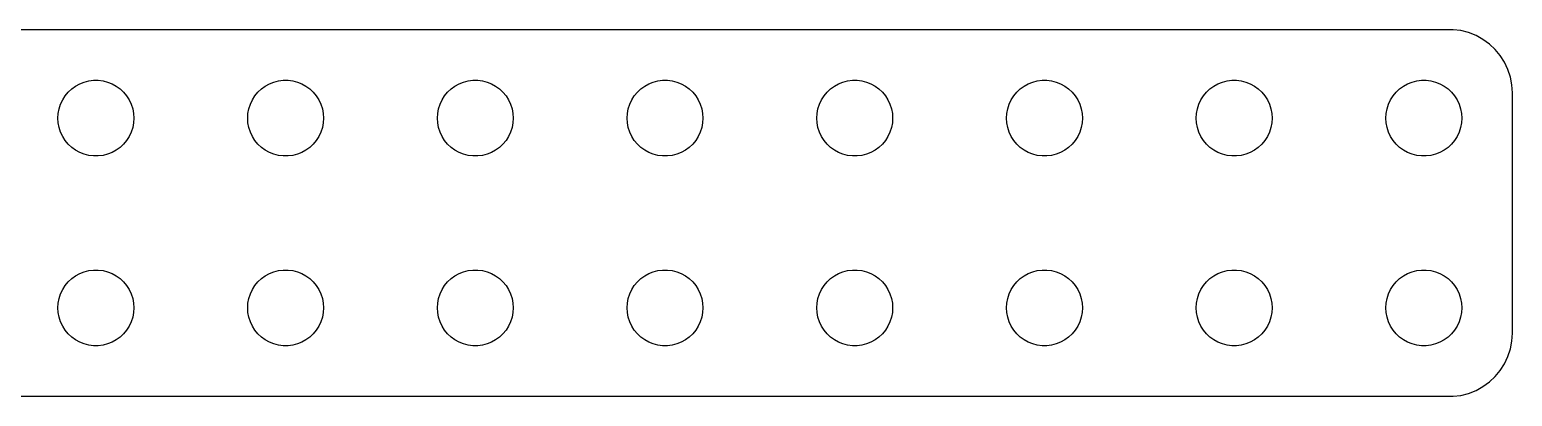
# Model space of a CAD drawing. Header units: metres. Extents: x -56 to 56, y -7 to 7.
# Drawn here: x -2.6 to 56, y -7.2 to 7.2 of the extents above; entities that cross this region are included whole.
import ezdxf

# ---------------------------------------------------------------- set-up
doc = ezdxf.new("R2010")
doc.units = ezdxf.units.M

msp = doc.modelspace()

# ---------------------------------------------------------------- linework, layer by layer
for p, q in [((53.657, 7.24506), (-53.657, 7.24506)), ((53.9684, 7.2057), (53.657, 7.24506)), ((54.2725, 7.12764), (53.9684, 7.2057)), ((54.5644, 7.01205), (54.2725, 7.12764)), ((54.8396, 6.86081), (54.5644, 7.01205)), ((55.0936, 6.67627), (54.8396, 6.86081)), ((55.3224, 6.46136), (55.0936, 6.67627)), ((55.5225, 6.21945), (55.3224, 6.46136)), ((55.6908, 5.95438), (55.5225, 6.21945)), ((55.8244, 5.6703), (55.6908, 5.95438)), ((55.9214, 5.37172), (55.8244, 5.6703)), ((55.9803, 5.06332), (55.9214, 5.37172)), ((-1.21352, 4.63167), (-1.09344, 4.77681)), ((-1.09344, 4.77681), (-0.95613, 4.90576)), ((-0.95613, 4.90576), (-0.80373, 5.01648)), ((-0.80373, 5.01648), (-0.63866, 5.10724)), ((-0.63866, 5.10724), (-0.46352, 5.17657)), ((-0.46352, 5.17657), (-0.28107, 5.22342)), ((-0.28107, 5.22342), (-0.09418, 5.24704)), ((-0.09418, 5.24704), (0.09418, 5.24704)), ((0.09418, 5.24704), (0.28107, 5.22342)), ((0.28107, 5.22342), (0.46352, 5.17657)), ((0.46352, 5.17657), (0.63866, 5.10724)), ((0.63866, 5.10724), (0.80373, 5.01648)), ((0.80373, 5.01648), (0.95613, 4.90576)), ((0.95613, 4.90576), (1.09344, 4.77681)), ((1.09344, 4.77681), (1.21352, 4.63167)), ((6.28647, 4.63167), (6.40654, 4.77681)), ((6.40654, 4.77681), (6.54385, 4.90576)), ((6.54385, 4.90576), (6.69626, 5.01648)), ((6.69626, 5.01648), (6.86133, 5.10724)), ((6.86133, 5.10724), (7.03647, 5.17657)), ((7.03647, 5.17657), (7.21892, 5.22342)), ((7.21892, 5.22342), (7.40581, 5.24704)), ((7.40581, 5.24704), (7.59418, 5.24704)), ((7.59418, 5.24704), (7.78107, 5.22342)), ((7.78107, 5.22342), (7.96352, 5.17657)), ((7.96352, 5.17657), (8.13866, 5.10724)), ((8.13866, 5.10724), (8.30373, 5.01648)), ((8.30373, 5.01648), (8.45613, 4.90576)), ((8.45613, 4.90576), (8.59344, 4.77681)), ((8.59344, 4.77681), (8.71352, 4.63167)), ((13.7865, 4.63167), (13.9065, 4.77681)), ((13.9065, 4.77681), (14.0439, 4.90576)), ((14.0439, 4.90576), (14.1963, 5.01648)), ((14.1963, 5.01648), (14.3613, 5.10724)), ((14.3613, 5.10724), (14.5365, 5.17657)), ((14.5365, 5.17657), (14.7189, 5.22342)), ((14.7189, 5.22342), (14.9058, 5.24704)), ((14.9058, 5.24704), (15.0942, 5.24704)), ((15.0942, 5.24704), (15.2811, 5.22342)), ((15.2811, 5.22342), (15.4635, 5.17657)), ((15.4635, 5.17657), (15.6387, 5.10724)), ((15.6387, 5.10724), (15.8037, 5.01648)), ((15.8037, 5.01648), (15.9561, 4.90576)), ((15.9561, 4.90576), (16.0934, 4.77681)), ((16.0934, 4.77681), (16.2135, 4.63167)), ((21.2865, 4.63167), (21.4065, 4.77681)), ((21.4065, 4.77681), (21.5439, 4.90576)), ((21.5439, 4.90576), (21.6963, 5.01648)), ((21.6963, 5.01648), (21.8613, 5.10724)), ((21.8613, 5.10724), (22.0365, 5.17657)), ((22.0365, 5.17657), (22.2189, 5.22342)), ((22.2189, 5.22342), (22.4058, 5.24704)), ((22.4058, 5.24704), (22.5942, 5.24704)), ((22.5942, 5.24704), (22.7811, 5.22342)), ((22.7811, 5.22342), (22.9635, 5.17657)), ((22.9635, 5.17657), (23.1387, 5.10724)), ((23.1387, 5.10724), (23.3037, 5.01648)), ((23.3037, 5.01648), (23.4561, 4.90576)), ((23.4561, 4.90576), (23.5934, 4.77681)), ((23.5934, 4.77681), (23.7135, 4.63167)), ((28.7865, 4.63167), (28.9065, 4.77681)), ((28.9065, 4.77681), (29.0439, 4.90576)), ((29.0439, 4.90576), (29.1963, 5.01648)), ((29.1963, 5.01648), (29.3613, 5.10724)), ((29.3613, 5.10724), (29.5365, 5.17657)), ((29.5365, 5.17657), (29.7189, 5.22342)), ((29.7189, 5.22342), (29.9058, 5.24704)), ((29.9058, 5.24704), (30.0942, 5.24704)), ((30.0942, 5.24704), (30.2811, 5.22342)), ((30.2811, 5.22342), (30.4635, 5.17657)), ((30.4635, 5.17657), (30.6387, 5.10724)), ((30.6387, 5.10724), (30.8037, 5.01648)), ((30.8037, 5.01648), (30.9561, 4.90576)), ((30.9561, 4.90576), (31.0934, 4.77681)), ((31.0934, 4.77681), (31.2135, 4.63167)), ((36.2865, 4.63167), (36.4065, 4.77681)), ((36.4065, 4.77681), (36.5439, 4.90576)), ((36.5439, 4.90576), (36.6963, 5.01648)), ((36.6963, 5.01648), (36.8613, 5.10724)), ((36.8613, 5.10724), (37.0365, 5.17657)), ((37.0365, 5.17657), (37.2189, 5.22342)), ((37.2189, 5.22342), (37.4058, 5.24704)), ((37.4058, 5.24704), (37.5942, 5.24704)), ((37.5942, 5.24704), (37.7811, 5.22342)), ((37.7811, 5.22342), (37.9635, 5.17657)), ((37.9635, 5.17657), (38.1387, 5.10724)), ((38.1387, 5.10724), (38.3037, 5.01648)), ((38.3037, 5.01648), (38.4561, 4.90576)), ((38.4561, 4.90576), (38.5934, 4.77681)), ((38.5934, 4.77681), (38.7135, 4.63167)), ((43.7865, 4.63167), (43.9065, 4.77681)), ((43.9065, 4.77681), (44.0439, 4.90576)), ((44.0439, 4.90576), (44.1963, 5.01648)), ((44.1963, 5.01648), (44.3613, 5.10724)), ((44.3613, 5.10724), (44.5365, 5.17657)), ((44.5365, 5.17657), (44.7189, 5.22342)), ((44.7189, 5.22342), (44.9058, 5.24704)), ((44.9058, 5.24704), (45.0942, 5.24704)), ((45.0942, 5.24704), (45.2811, 5.22342)), ((45.2811, 5.22342), (45.4635, 5.17657)), ((45.4635, 5.17657), (45.6387, 5.10724)), ((45.6387, 5.10724), (45.8037, 5.01648)), ((45.8037, 5.01648), (45.9561, 4.90576)), ((45.9561, 4.90576), (46.0934, 4.77681)), ((46.0934, 4.77681), (46.2135, 4.63167)), ((51.2865, 4.63167), (51.4065, 4.77681)), ((51.4065, 4.77681), (51.5439, 4.90576)), ((51.5439, 4.90576), (51.6963, 5.01648)), ((51.6963, 5.01648), (51.8613, 5.10724)), ((51.8613, 5.10724), (52.0365, 5.17657)), ((52.0365, 5.17657), (52.2189, 5.22342)), ((52.2189, 5.22342), (52.4058, 5.24704)), ((52.4058, 5.24704), (52.5942, 5.24704)), ((52.5942, 5.24704), (52.7811, 5.22342)), ((52.7811, 5.22342), (52.9635, 5.17657)), ((52.9635, 5.17657), (53.1387, 5.10724)), ((53.1387, 5.10724), (53.3037, 5.01648)), ((53.3037, 5.01648), (53.4561, 4.90576)), ((53.4561, 4.90576), (53.5934, 4.77681)), ((53.5934, 4.77681), (53.7135, 4.63167)), ((56, 4.75), (55.9803, 5.06332)), ((56, -4.75), (56, 4.75)), ((-1.48816, 3.93799), (-1.45287, 4.12303)), ((-1.45287, 4.12303), (-1.39465, 4.30219)), ((-1.39465, 4.30219), (-1.31445, 4.47263)), ((-1.31445, 4.47263), (-1.21352, 4.63167)), ((1.21352, 4.63167), (1.31445, 4.47263)), ((1.31445, 4.47263), (1.39465, 4.30219)), ((1.39465, 4.30219), (1.45287, 4.12303)), ((1.45287, 4.12303), (1.48816, 3.93799)), ((6.01183, 3.93799), (6.04712, 4.12303)), ((6.04712, 4.12303), (6.10533, 4.30219)), ((6.10533, 4.30219), (6.18553, 4.47263)), ((6.18553, 4.47263), (6.28647, 4.63167)), ((8.71352, 4.63167), (8.81445, 4.47263)), ((8.81445, 4.47263), (8.89465, 4.30219)), ((8.89465, 4.30219), (8.95287, 4.12303)), ((8.95287, 4.12303), (8.98816, 3.93799)), ((13.5118, 3.93799), (13.5471, 4.12303)), ((13.5471, 4.12303), (13.6053, 4.30219)), ((13.6053, 4.30219), (13.6855, 4.47263)), ((13.6855, 4.47263), (13.7865, 4.63167)), ((16.2135, 4.63167), (16.3145, 4.47263)), ((16.3145, 4.47263), (16.3947, 4.30219)), ((16.3947, 4.30219), (16.4529, 4.12303)), ((16.4529, 4.12303), (16.4882, 3.93799)), ((21.0118, 3.93799), (21.0471, 4.12303)), ((21.0471, 4.12303), (21.1053, 4.30219)), ((21.1053, 4.30219), (21.1855, 4.47263)), ((21.1855, 4.47263), (21.2865, 4.63167)), ((23.7135, 4.63167), (23.8145, 4.47263)), ((23.8145, 4.47263), (23.8947, 4.30219)), ((23.8947, 4.30219), (23.9529, 4.12303)), ((23.9529, 4.12303), (23.9882, 3.93799)), ((28.5118, 3.93799), (28.5471, 4.12303)), ((28.5471, 4.12303), (28.6053, 4.30219)), ((28.6053, 4.30219), (28.6855, 4.47263)), ((28.6855, 4.47263), (28.7865, 4.63167)), ((31.2135, 4.63167), (31.3145, 4.47263)), ((31.3145, 4.47263), (31.3947, 4.30219)), ((31.3947, 4.30219), (31.4529, 4.12303)), ((31.4529, 4.12303), (31.4882, 3.93799)), ((36.0118, 3.93799), (36.0471, 4.12303)), ((36.0471, 4.12303), (36.1053, 4.30219)), ((36.1053, 4.30219), (36.1855, 4.47263)), ((36.1855, 4.47263), (36.2865, 4.63167)), ((38.7135, 4.63167), (38.8145, 4.47263)), ((38.8145, 4.47263), (38.8947, 4.30219)), ((38.8947, 4.30219), (38.9529, 4.12303)), ((38.9529, 4.12303), (38.9882, 3.93799)), ((43.5118, 3.93799), (43.5471, 4.12303)), ((43.5471, 4.12303), (43.6053, 4.30219)), ((43.6053, 4.30219), (43.6855, 4.47263)), ((43.6855, 4.47263), (43.7865, 4.63167)), ((46.2135, 4.63167), (46.3145, 4.47263)), ((46.3145, 4.47263), (46.3947, 4.30219)), ((46.3947, 4.30219), (46.4529, 4.12303)), ((46.4529, 4.12303), (46.4882, 3.93799)), ((51.0118, 3.93799), (51.0471, 4.12303)), ((51.0471, 4.12303), (51.1053, 4.30219)), ((51.1053, 4.30219), (51.1855, 4.47263)), ((51.1855, 4.47263), (51.2865, 4.63167)), ((53.7135, 4.63167), (53.8145, 4.47263)), ((53.8145, 4.47263), (53.8947, 4.30219)), ((53.8947, 4.30219), (53.9529, 4.12303)), ((53.9529, 4.12303), (53.9882, 3.93799)), ((-1.5, 3.75), (-1.48816, 3.93799)), ((-1.48816, 3.562), (-1.5, 3.75)), ((-1.45287, 3.37695), (-1.48816, 3.562)), ((1.48816, 3.562), (1.45287, 3.37695)), ((1.48816, 3.93799), (1.5, 3.75)), ((1.5, 3.75), (1.48816, 3.562)), ((6, 3.75), (6.01183, 3.93799)), ((6.01183, 3.562), (6, 3.75)), ((6.04712, 3.37695), (6.01183, 3.562)), ((8.98816, 3.562), (8.95287, 3.37695)), ((8.98816, 3.93799), (9, 3.75)), ((9, 3.75), (8.98816, 3.562)), ((13.5, 3.75), (13.5118, 3.93799)), ((13.5118, 3.562), (13.5, 3.75)), ((13.5471, 3.37695), (13.5118, 3.562)), ((16.4882, 3.562), (16.4529, 3.37695)), ((16.4882, 3.93799), (16.5, 3.75)), ((16.5, 3.75), (16.4882, 3.562)), ((21, 3.75), (21.0118, 3.93799)), ((21.0118, 3.562), (21, 3.75)), ((21.0471, 3.37695), (21.0118, 3.562)), ((23.9882, 3.562), (23.9529, 3.37695)), ((23.9882, 3.93799), (24, 3.75)), ((24, 3.75), (23.9882, 3.562)), ((28.5, 3.75), (28.5118, 3.93799)), ((28.5118, 3.562), (28.5, 3.75)), ((28.5471, 3.37695), (28.5118, 3.562)), ((31.4882, 3.562), (31.4529, 3.37695)), ((31.4882, 3.93799), (31.5, 3.75)), ((31.5, 3.75), (31.4882, 3.562)), ((36, 3.75), (36.0118, 3.93799)), ((36.0118, 3.562), (36, 3.75)), ((36.0471, 3.37695), (36.0118, 3.562)), ((38.9882, 3.562), (38.9529, 3.37695)), ((38.9882, 3.93799), (39, 3.75)), ((39, 3.75), (38.9882, 3.562)), ((43.5, 3.75), (43.5118, 3.93799)), ((43.5118, 3.562), (43.5, 3.75)), ((43.5471, 3.37695), (43.5118, 3.562)), ((46.4882, 3.562), (46.4529, 3.37695)), ((46.4882, 3.93799), (46.5, 3.75)), ((46.5, 3.75), (46.4882, 3.562)), ((51, 3.75), (51.0118, 3.93799)), ((51.0118, 3.562), (51, 3.75)), ((51.0471, 3.37695), (51.0118, 3.562)), ((53.9882, 3.562), (53.9529, 3.37695)), ((53.9882, 3.93799), (54, 3.75)), ((54, 3.75), (53.9882, 3.562)), ((-1.39465, 3.1978), (-1.45287, 3.37695)), ((-1.31445, 3.02736), (-1.39465, 3.1978)), ((-1.21352, 2.86832), (-1.31445, 3.02736)), ((1.31445, 3.02736), (1.21352, 2.86832)), ((1.39465, 3.1978), (1.31445, 3.02736)), ((1.45287, 3.37695), (1.39465, 3.1978)), ((6.10533, 3.1978), (6.04712, 3.37695)), ((6.18553, 3.02736), (6.10533, 3.1978)), ((6.28647, 2.86832), (6.18553, 3.02736)), ((8.81445, 3.02736), (8.71352, 2.86832)), ((8.89465, 3.1978), (8.81445, 3.02736)), ((8.95287, 3.37695), (8.89465, 3.1978)), ((13.6053, 3.1978), (13.5471, 3.37695)), ((13.6855, 3.02736), (13.6053, 3.1978)), ((13.7865, 2.86832), (13.6855, 3.02736)), ((16.3145, 3.02736), (16.2135, 2.86832)), ((16.3947, 3.1978), (16.3145, 3.02736)), ((16.4529, 3.37695), (16.3947, 3.1978)), ((21.1053, 3.1978), (21.0471, 3.37695)), ((21.1855, 3.02736), (21.1053, 3.1978)), ((21.2865, 2.86832), (21.1855, 3.02736)), ((23.8145, 3.02736), (23.7135, 2.86832)), ((23.8947, 3.1978), (23.8145, 3.02736)), ((23.9529, 3.37695), (23.8947, 3.1978)), ((28.6053, 3.1978), (28.5471, 3.37695)), ((28.6855, 3.02736), (28.6053, 3.1978)), ((28.7865, 2.86832), (28.6855, 3.02736)), ((31.3145, 3.02736), (31.2135, 2.86832)), ((31.3947, 3.1978), (31.3145, 3.02736)), ((31.4529, 3.37695), (31.3947, 3.1978)), ((36.1053, 3.1978), (36.0471, 3.37695)), ((36.1855, 3.02736), (36.1053, 3.1978)), ((36.2865, 2.86832), (36.1855, 3.02736)), ((38.8145, 3.02736), (38.7135, 2.86832)), ((38.8947, 3.1978), (38.8145, 3.02736)), ((38.9529, 3.37695), (38.8947, 3.1978)), ((43.6053, 3.1978), (43.5471, 3.37695)), ((43.6855, 3.02736), (43.6053, 3.1978)), ((43.7865, 2.86832), (43.6855, 3.02736)), ((46.3145, 3.02736), (46.2135, 2.86832)), ((46.3947, 3.1978), (46.3145, 3.02736)), ((46.4529, 3.37695), (46.3947, 3.1978)), ((51.1053, 3.1978), (51.0471, 3.37695)), ((51.1855, 3.02736), (51.1053, 3.1978)), ((51.2865, 2.86832), (51.1855, 3.02736)), ((53.8145, 3.02736), (53.7135, 2.86832)), ((53.8947, 3.1978), (53.8145, 3.02736)), ((53.9529, 3.37695), (53.8947, 3.1978)), ((-1.09344, 2.72318), (-1.21352, 2.86832)), ((-0.95613, 2.59422), (-1.09344, 2.72318)), ((-0.80373, 2.48351), (-0.95613, 2.59422)), ((-0.63866, 2.39275), (-0.80373, 2.48351)), ((-0.46352, 2.32341), (-0.63866, 2.39275)), ((0.63866, 2.39275), (0.46352, 2.32341)), ((0.80373, 2.48351), (0.63866, 2.39275)), ((0.95613, 2.59422), (0.80373, 2.48351)), ((1.09344, 2.72318), (0.95613, 2.59422)), ((1.21352, 2.86832), (1.09344, 2.72318)), ((6.40654, 2.72318), (6.28647, 2.86832)), ((6.54385, 2.59422), (6.40654, 2.72318)), ((6.69626, 2.48351), (6.54385, 2.59422)), ((6.86133, 2.39275), (6.69626, 2.48351)), ((7.03647, 2.32341), (6.86133, 2.39275)), ((8.13866, 2.39275), (7.96352, 2.32341)), ((8.30373, 2.48351), (8.13866, 2.39275)), ((8.45613, 2.59422), (8.30373, 2.48351)), ((8.59344, 2.72318), (8.45613, 2.59422)), ((8.71352, 2.86832), (8.59344, 2.72318)), ((13.9065, 2.72318), (13.7865, 2.86832)), ((14.0439, 2.59422), (13.9065, 2.72318)), ((14.1963, 2.48351), (14.0439, 2.59422)), ((14.3613, 2.39275), (14.1963, 2.48351)), ((14.5365, 2.32341), (14.3613, 2.39275)), ((15.6387, 2.39275), (15.4635, 2.32341)), ((15.8037, 2.48351), (15.6387, 2.39275)), ((15.9561, 2.59422), (15.8037, 2.48351)), ((16.0934, 2.72318), (15.9561, 2.59422)), ((16.2135, 2.86832), (16.0934, 2.72318)), ((21.4065, 2.72318), (21.2865, 2.86832)), ((21.5439, 2.59422), (21.4065, 2.72318)), ((21.6963, 2.48351), (21.5439, 2.59422)), ((21.8613, 2.39275), (21.6963, 2.48351)), ((22.0365, 2.32341), (21.8613, 2.39275)), ((23.1387, 2.39275), (22.9635, 2.32341)), ((23.3037, 2.48351), (23.1387, 2.39275)), ((23.4561, 2.59422), (23.3037, 2.48351)), ((23.5934, 2.72318), (23.4561, 2.59422)), ((23.7135, 2.86832), (23.5934, 2.72318)), ((28.9065, 2.72318), (28.7865, 2.86832)), ((29.0439, 2.59422), (28.9065, 2.72318)), ((29.1963, 2.48351), (29.0439, 2.59422)), ((29.3613, 2.39275), (29.1963, 2.48351)), ((29.5365, 2.32341), (29.3613, 2.39275)), ((30.6387, 2.39275), (30.4635, 2.32341)), ((30.8037, 2.48351), (30.6387, 2.39275)), ((30.9561, 2.59422), (30.8037, 2.48351)), ((31.0934, 2.72318), (30.9561, 2.59422)), ((31.2135, 2.86832), (31.0934, 2.72318)), ((36.4065, 2.72318), (36.2865, 2.86832)), ((36.5439, 2.59422), (36.4065, 2.72318)), ((36.6963, 2.48351), (36.5439, 2.59422)), ((36.8613, 2.39275), (36.6963, 2.48351)), ((37.0365, 2.32341), (36.8613, 2.39275)), ((38.1387, 2.39275), (37.9635, 2.32341)), ((38.3037, 2.48351), (38.1387, 2.39275)), ((38.4561, 2.59422), (38.3037, 2.48351)), ((38.5934, 2.72318), (38.4561, 2.59422)), ((38.7135, 2.86832), (38.5934, 2.72318)), ((43.9065, 2.72318), (43.7865, 2.86832)), ((44.0439, 2.59422), (43.9065, 2.72318)), ((44.1963, 2.48351), (44.0439, 2.59422)), ((44.3613, 2.39275), (44.1963, 2.48351)), ((44.5365, 2.32341), (44.3613, 2.39275)), ((45.6387, 2.39275), (45.4635, 2.32341)), ((45.8037, 2.48351), (45.6387, 2.39275)), ((45.9561, 2.59422), (45.8037, 2.48351)), ((46.0934, 2.72318), (45.9561, 2.59422)), ((46.2135, 2.86832), (46.0934, 2.72318)), ((51.4065, 2.72318), (51.2865, 2.86832)), ((51.5439, 2.59422), (51.4065, 2.72318)), ((51.6963, 2.48351), (51.5439, 2.59422)), ((51.8613, 2.39275), (51.6963, 2.48351)), ((52.0365, 2.32341), (51.8613, 2.39275)), ((53.1387, 2.39275), (52.9635, 2.32341)), ((53.3037, 2.48351), (53.1387, 2.39275)), ((53.4561, 2.59422), (53.3037, 2.48351)), ((53.5934, 2.72318), (53.4561, 2.59422)), ((53.7135, 2.86832), (53.5934, 2.72318)), ((-0.28107, 2.27657), (-0.46352, 2.32341)), ((-0.09418, 2.25294), (-0.28107, 2.27657)), ((0.09418, 2.25294), (-0.09418, 2.25294)), ((0.28107, 2.27657), (0.09418, 2.25294)), ((0.46352, 2.32341), (0.28107, 2.27657)), ((7.21892, 2.27657), (7.03647, 2.32341)), ((7.40581, 2.25294), (7.21892, 2.27657)), ((7.59418, 2.25294), (7.40581, 2.25294)), ((7.78107, 2.27657), (7.59418, 2.25294)), ((7.96352, 2.32341), (7.78107, 2.27657)), ((14.7189, 2.27657), (14.5365, 2.32341)), ((14.9058, 2.25294), (14.7189, 2.27657)), ((15.0942, 2.25294), (14.9058, 2.25294)), ((15.2811, 2.27657), (15.0942, 2.25294)), ((15.4635, 2.32341), (15.2811, 2.27657)), ((22.2189, 2.27657), (22.0365, 2.32341)), ((22.4058, 2.25294), (22.2189, 2.27657)), ((22.5942, 2.25294), (22.4058, 2.25294)), ((22.7811, 2.27657), (22.5942, 2.25294)), ((22.9635, 2.32341), (22.7811, 2.27657)), ((29.7189, 2.27657), (29.5365, 2.32341)), ((29.9058, 2.25294), (29.7189, 2.27657)), ((30.0942, 2.25294), (29.9058, 2.25294)), ((30.2811, 2.27657), (30.0942, 2.25294)), ((30.4635, 2.32341), (30.2811, 2.27657)), ((37.2189, 2.27657), (37.0365, 2.32341)), ((37.4058, 2.25294), (37.2189, 2.27657)), ((37.5942, 2.25294), (37.4058, 2.25294)), ((37.7811, 2.27657), (37.5942, 2.25294)), ((37.9635, 2.32341), (37.7811, 2.27657)), ((44.7189, 2.27657), (44.5365, 2.32341)), ((44.9058, 2.25294), (44.7189, 2.27657)), ((45.0942, 2.25294), (44.9058, 2.25294)), ((45.2811, 2.27657), (45.0942, 2.25294)), ((45.4635, 2.32341), (45.2811, 2.27657)), ((52.2189, 2.27657), (52.0365, 2.32341)), ((52.4058, 2.25294), (52.2189, 2.27657)), ((52.5942, 2.25294), (52.4058, 2.25294)), ((52.7811, 2.27657), (52.5942, 2.25294)), ((52.9635, 2.32341), (52.7811, 2.27657)), ((-0.63866, -2.39275), (-0.46352, -2.32341)), ((-0.46352, -2.32341), (-0.28107, -2.27657)), ((-0.28107, -2.27657), (-0.09418, -2.25294)), ((-0.09418, -2.25294), (0.09418, -2.25294)), ((0.09418, -2.25294), (0.28107, -2.27657)), ((0.28107, -2.27657), (0.46352, -2.32341)), ((0.46352, -2.32341), (0.63866, -2.39275)), ((6.86133, -2.39275), (7.03647, -2.32341)), ((7.03647, -2.32341), (7.21892, -2.27657)), ((7.21892, -2.27657), (7.40581, -2.25294)), ((7.40581, -2.25294), (7.59418, -2.25294)), ((7.59418, -2.25294), (7.78107, -2.27657)), ((7.78107, -2.27657), (7.96352, -2.32341)), ((7.96352, -2.32341), (8.13866, -2.39275)), ((14.3613, -2.39275), (14.5365, -2.32341)), ((14.5365, -2.32341), (14.7189, -2.27657)), ((14.7189, -2.27657), (14.9058, -2.25294)), ((14.9058, -2.25294), (15.0942, -2.25294)), ((15.0942, -2.25294), (15.2811, -2.27657)), ((15.2811, -2.27657), (15.4635, -2.32341)), ((15.4635, -2.32341), (15.6387, -2.39275)), ((21.8613, -2.39275), (22.0365, -2.32341)), ((22.0365, -2.32341), (22.2189, -2.27657)), ((22.2189, -2.27657), (22.4058, -2.25294)), ((22.4058, -2.25294), (22.5942, -2.25294)), ((22.5942, -2.25294), (22.7811, -2.27657)), ((22.7811, -2.27657), (22.9635, -2.32341)), ((22.9635, -2.32341), (23.1387, -2.39275)), ((29.3613, -2.39275), (29.5365, -2.32341)), ((29.5365, -2.32341), (29.7189, -2.27657)), ((29.7189, -2.27657), (29.9058, -2.25294)), ((29.9058, -2.25294), (30.0942, -2.25294)), ((30.0942, -2.25294), (30.2811, -2.27657)), ((30.2811, -2.27657), (30.4635, -2.32341)), ((30.4635, -2.32341), (30.6387, -2.39275)), ((36.8613, -2.39275), (37.0365, -2.32341)), ((37.0365, -2.32341), (37.2189, -2.27657)), ((37.2189, -2.27657), (37.4058, -2.25294)), ((37.4058, -2.25294), (37.5942, -2.25294)), ((37.5942, -2.25294), (37.7811, -2.27657)), ((37.7811, -2.27657), (37.9635, -2.32341)), ((37.9635, -2.32341), (38.1387, -2.39275)), ((44.3613, -2.39275), (44.5365, -2.32341)), ((44.5365, -2.32341), (44.7189, -2.27657)), ((44.7189, -2.27657), (44.9058, -2.25294)), ((44.9058, -2.25294), (45.0942, -2.25294)), ((45.0942, -2.25294), (45.2811, -2.27657)), ((45.2811, -2.27657), (45.4635, -2.32341)), ((45.4635, -2.32341), (45.6387, -2.39275)), ((51.8613, -2.39275), (52.0365, -2.32341)), ((52.0365, -2.32341), (52.2189, -2.27657)), ((52.2189, -2.27657), (52.4058, -2.25294)), ((52.4058, -2.25294), (52.5942, -2.25294)), ((52.5942, -2.25294), (52.7811, -2.27657)), ((52.7811, -2.27657), (52.9635, -2.32341)), ((52.9635, -2.32341), (53.1387, -2.39275)), ((-1.31445, -3.02736), (-1.21352, -2.86832)), ((-1.21352, -2.86832), (-1.09344, -2.72318)), ((-1.09344, -2.72318), (-0.95613, -2.59422)), ((-0.95613, -2.59422), (-0.80373, -2.48351)), ((-0.80373, -2.48351), (-0.63866, -2.39275)), ((0.63866, -2.39275), (0.80373, -2.48351)), ((0.80373, -2.48351), (0.95613, -2.59422)), ((0.95613, -2.59422), (1.09344, -2.72318)), ((1.09344, -2.72318), (1.21352, -2.86832)), ((1.21352, -2.86832), (1.31445, -3.02736)), ((6.18553, -3.02736), (6.28647, -2.86832)), ((6.28647, -2.86832), (6.40654, -2.72318)), ((6.40654, -2.72318), (6.54385, -2.59422)), ((6.54385, -2.59422), (6.69626, -2.48351)), ((6.69626, -2.48351), (6.86133, -2.39275)), ((8.13866, -2.39275), (8.30373, -2.48351)), ((8.30373, -2.48351), (8.45613, -2.59422)), ((8.45613, -2.59422), (8.59344, -2.72318)), ((8.59344, -2.72318), (8.71352, -2.86832)), ((8.71352, -2.86832), (8.81445, -3.02736)), ((13.6855, -3.02736), (13.7865, -2.86832)), ((13.7865, -2.86832), (13.9065, -2.72318)), ((13.9065, -2.72318), (14.0439, -2.59422)), ((14.0439, -2.59422), (14.1963, -2.48351)), ((14.1963, -2.48351), (14.3613, -2.39275)), ((15.6387, -2.39275), (15.8037, -2.48351)), ((15.8037, -2.48351), (15.9561, -2.59422)), ((15.9561, -2.59422), (16.0934, -2.72318)), ((16.0934, -2.72318), (16.2135, -2.86832)), ((16.2135, -2.86832), (16.3145, -3.02736)), ((21.1855, -3.02736), (21.2865, -2.86832)), ((21.2865, -2.86832), (21.4065, -2.72318)), ((21.4065, -2.72318), (21.5439, -2.59422)), ((21.5439, -2.59422), (21.6963, -2.48351)), ((21.6963, -2.48351), (21.8613, -2.39275)), ((23.1387, -2.39275), (23.3037, -2.48351)), ((23.3037, -2.48351), (23.4561, -2.59422)), ((23.4561, -2.59422), (23.5934, -2.72318)), ((23.5934, -2.72318), (23.7135, -2.86832)), ((23.7135, -2.86832), (23.8145, -3.02736)), ((28.6855, -3.02736), (28.7865, -2.86832)), ((28.7865, -2.86832), (28.9065, -2.72318)), ((28.9065, -2.72318), (29.0439, -2.59422)), ((29.0439, -2.59422), (29.1963, -2.48351)), ((29.1963, -2.48351), (29.3613, -2.39275)), ((30.6387, -2.39275), (30.8037, -2.48351)), ((30.8037, -2.48351), (30.9561, -2.59422)), ((30.9561, -2.59422), (31.0934, -2.72318)), ((31.0934, -2.72318), (31.2135, -2.86832)), ((31.2135, -2.86832), (31.3145, -3.02736)), ((36.1855, -3.02736), (36.2865, -2.86832)), ((36.2865, -2.86832), (36.4065, -2.72318)), ((36.4065, -2.72318), (36.5439, -2.59422)), ((36.5439, -2.59422), (36.6963, -2.48351)), ((36.6963, -2.48351), (36.8613, -2.39275)), ((38.1387, -2.39275), (38.3037, -2.48351)), ((38.3037, -2.48351), (38.4561, -2.59422)), ((38.4561, -2.59422), (38.5934, -2.72318)), ((38.5934, -2.72318), (38.7135, -2.86832)), ((38.7135, -2.86832), (38.8145, -3.02736)), ((43.6855, -3.02736), (43.7865, -2.86832)), ((43.7865, -2.86832), (43.9065, -2.72318)), ((43.9065, -2.72318), (44.0439, -2.59422)), ((44.0439, -2.59422), (44.1963, -2.48351)), ((44.1963, -2.48351), (44.3613, -2.39275)), ((45.6387, -2.39275), (45.8037, -2.48351)), ((45.8037, -2.48351), (45.9561, -2.59422)), ((45.9561, -2.59422), (46.0934, -2.72318)), ((46.0934, -2.72318), (46.2135, -2.86832)), ((46.2135, -2.86832), (46.3145, -3.02736)), ((51.1855, -3.02736), (51.2865, -2.86832)), ((51.2865, -2.86832), (51.4065, -2.72318)), ((51.4065, -2.72318), (51.5439, -2.59422)), ((51.5439, -2.59422), (51.6963, -2.48351)), ((51.6963, -2.48351), (51.8613, -2.39275)), ((53.1387, -2.39275), (53.3037, -2.48351)), ((53.3037, -2.48351), (53.4561, -2.59422)), ((53.4561, -2.59422), (53.5934, -2.72318)), ((53.5934, -2.72318), (53.7135, -2.86832)), ((53.7135, -2.86832), (53.8145, -3.02736)), ((-1.48816, -3.562), (-1.45287, -3.37695)), ((-1.45287, -3.37695), (-1.39465, -3.1978)), ((-1.39465, -3.1978), (-1.31445, -3.02736)), ((1.31445, -3.02736), (1.39465, -3.1978)), ((1.39465, -3.1978), (1.45287, -3.37695)), ((1.45287, -3.37695), (1.48816, -3.562)), ((6.01183, -3.562), (6.04712, -3.37695)), ((6.04712, -3.37695), (6.10533, -3.1978)), ((6.10533, -3.1978), (6.18553, -3.02736)), ((8.81445, -3.02736), (8.89465, -3.1978)), ((8.89465, -3.1978), (8.95287, -3.37695)), ((8.95287, -3.37695), (8.98816, -3.562)), ((13.5118, -3.562), (13.5471, -3.37695)), ((13.5471, -3.37695), (13.6053, -3.1978)), ((13.6053, -3.1978), (13.6855, -3.02736)), ((16.3145, -3.02736), (16.3947, -3.1978)), ((16.3947, -3.1978), (16.4529, -3.37695)), ((16.4529, -3.37695), (16.4882, -3.562)), ((21.0118, -3.562), (21.0471, -3.37695)), ((21.0471, -3.37695), (21.1053, -3.1978)), ((21.1053, -3.1978), (21.1855, -3.02736)), ((23.8145, -3.02736), (23.8947, -3.1978)), ((23.8947, -3.1978), (23.9529, -3.37695)), ((23.9529, -3.37695), (23.9882, -3.562)), ((28.5118, -3.562), (28.5471, -3.37695)), ((28.5471, -3.37695), (28.6053, -3.1978)), ((28.6053, -3.1978), (28.6855, -3.02736)), ((31.3145, -3.02736), (31.3947, -3.1978)), ((31.3947, -3.1978), (31.4529, -3.37695)), ((31.4529, -3.37695), (31.4882, -3.562)), ((36.0118, -3.562), (36.0471, -3.37695)), ((36.0471, -3.37695), (36.1053, -3.1978)), ((36.1053, -3.1978), (36.1855, -3.02736)), ((38.8145, -3.02736), (38.8947, -3.1978)), ((38.8947, -3.1978), (38.9529, -3.37695)), ((38.9529, -3.37695), (38.9882, -3.562)), ((43.5118, -3.562), (43.5471, -3.37695)), ((43.5471, -3.37695), (43.6053, -3.1978)), ((43.6053, -3.1978), (43.6855, -3.02736)), ((46.3145, -3.02736), (46.3947, -3.1978)), ((46.3947, -3.1978), (46.4529, -3.37695)), ((46.4529, -3.37695), (46.4882, -3.562)), ((51.0118, -3.562), (51.0471, -3.37695)), ((51.0471, -3.37695), (51.1053, -3.1978)), ((51.1053, -3.1978), (51.1855, -3.02736)), ((53.8145, -3.02736), (53.8947, -3.1978)), ((53.8947, -3.1978), (53.9529, -3.37695)), ((53.9529, -3.37695), (53.9882, -3.562)), ((-1.5, -3.75), (-1.48816, -3.562)), ((-1.48816, -3.93799), (-1.5, -3.75)), ((-1.45287, -4.12303), (-1.48816, -3.93799)), ((1.48816, -3.93799), (1.45287, -4.12303)), ((1.48816, -3.562), (1.5, -3.75)), ((1.5, -3.75), (1.48816, -3.93799)), ((6, -3.75), (6.01183, -3.562)), ((6.01183, -3.93799), (6, -3.75)), ((6.04712, -4.12303), (6.01183, -3.93799)), ((8.98816, -3.93799), (8.95287, -4.12303)), ((8.98816, -3.562), (9, -3.75)), ((9, -3.75), (8.98816, -3.93799)), ((13.5, -3.75), (13.5118, -3.562)), ((13.5118, -3.93799), (13.5, -3.75)), ((13.5471, -4.12303), (13.5118, -3.93799)), ((16.4882, -3.93799), (16.4529, -4.12303)), ((16.4882, -3.562), (16.5, -3.75)), ((16.5, -3.75), (16.4882, -3.93799)), ((21, -3.75), (21.0118, -3.562)), ((21.0118, -3.93799), (21, -3.75)), ((21.0471, -4.12303), (21.0118, -3.93799)), ((23.9882, -3.93799), (23.9529, -4.12303)), ((23.9882, -3.562), (24, -3.75)), ((24, -3.75), (23.9882, -3.93799)), ((28.5, -3.75), (28.5118, -3.562)), ((28.5118, -3.93799), (28.5, -3.75)), ((28.5471, -4.12303), (28.5118, -3.93799)), ((31.4882, -3.93799), (31.4529, -4.12303)), ((31.4882, -3.562), (31.5, -3.75)), ((31.5, -3.75), (31.4882, -3.93799)), ((36, -3.75), (36.0118, -3.562)), ((36.0118, -3.93799), (36, -3.75)), ((36.0471, -4.12303), (36.0118, -3.93799)), ((38.9882, -3.93799), (38.9529, -4.12303)), ((38.9882, -3.562), (39, -3.75)), ((39, -3.75), (38.9882, -3.93799)), ((43.5, -3.75), (43.5118, -3.562)), ((43.5118, -3.93799), (43.5, -3.75)), ((43.5471, -4.12303), (43.5118, -3.93799)), ((46.4882, -3.93799), (46.4529, -4.12303)), ((46.4882, -3.562), (46.5, -3.75)), ((46.5, -3.75), (46.4882, -3.93799)), ((51, -3.75), (51.0118, -3.562)), ((51.0118, -3.93799), (51, -3.75)), ((51.0471, -4.12303), (51.0118, -3.93799)), ((53.9882, -3.93799), (53.9529, -4.12303)), ((53.9882, -3.562), (54, -3.75)), ((54, -3.75), (53.9882, -3.93799)), ((-1.39465, -4.30219), (-1.45287, -4.12303)), ((-1.31445, -4.47263), (-1.39465, -4.30219)), ((-1.21352, -4.63167), (-1.31445, -4.47263)), ((-1.09344, -4.77681), (-1.21352, -4.63167)), ((1.21352, -4.63167), (1.09344, -4.77681)), ((1.31445, -4.47263), (1.21352, -4.63167)), ((1.39465, -4.30219), (1.31445, -4.47263)), ((1.45287, -4.12303), (1.39465, -4.30219)), ((6.10533, -4.30219), (6.04712, -4.12303)), ((6.18553, -4.47263), (6.10533, -4.30219)), ((6.28647, -4.63167), (6.18553, -4.47263)), ((6.40654, -4.77681), (6.28647, -4.63167)), ((8.71352, -4.63167), (8.59344, -4.77681)), ((8.81445, -4.47263), (8.71352, -4.63167)), ((8.89465, -4.30219), (8.81445, -4.47263)), ((8.95287, -4.12303), (8.89465, -4.30219)), ((13.6053, -4.30219), (13.5471, -4.12303)), ((13.6855, -4.47263), (13.6053, -4.30219)), ((13.7865, -4.63167), (13.6855, -4.47263)), ((13.9065, -4.77681), (13.7865, -4.63167)), ((16.2135, -4.63167), (16.0934, -4.77681)), ((16.3145, -4.47263), (16.2135, -4.63167)), ((16.3947, -4.30219), (16.3145, -4.47263)), ((16.4529, -4.12303), (16.3947, -4.30219)), ((21.1053, -4.30219), (21.0471, -4.12303)), ((21.1855, -4.47263), (21.1053, -4.30219)), ((21.2865, -4.63167), (21.1855, -4.47263)), ((21.4065, -4.77681), (21.2865, -4.63167)), ((23.7135, -4.63167), (23.5934, -4.77681)), ((23.8145, -4.47263), (23.7135, -4.63167)), ((23.8947, -4.30219), (23.8145, -4.47263)), ((23.9529, -4.12303), (23.8947, -4.30219)), ((28.6053, -4.30219), (28.5471, -4.12303)), ((28.6855, -4.47263), (28.6053, -4.30219)), ((28.7865, -4.63167), (28.6855, -4.47263)), ((28.9065, -4.77681), (28.7865, -4.63167)), ((31.2135, -4.63167), (31.0934, -4.77681)), ((31.3145, -4.47263), (31.2135, -4.63167)), ((31.3947, -4.30219), (31.3145, -4.47263)), ((31.4529, -4.12303), (31.3947, -4.30219)), ((36.1053, -4.30219), (36.0471, -4.12303)), ((36.1855, -4.47263), (36.1053, -4.30219)), ((36.2865, -4.63167), (36.1855, -4.47263)), ((36.4065, -4.77681), (36.2865, -4.63167)), ((38.7135, -4.63167), (38.5934, -4.77681)), ((38.8145, -4.47263), (38.7135, -4.63167)), ((38.8947, -4.30219), (38.8145, -4.47263)), ((38.9529, -4.12303), (38.8947, -4.30219)), ((43.6053, -4.30219), (43.5471, -4.12303)), ((43.6855, -4.47263), (43.6053, -4.30219)), ((43.7865, -4.63167), (43.6855, -4.47263)), ((43.9065, -4.77681), (43.7865, -4.63167)), ((46.2135, -4.63167), (46.0934, -4.77681)), ((46.3145, -4.47263), (46.2135, -4.63167)), ((46.3947, -4.30219), (46.3145, -4.47263)), ((46.4529, -4.12303), (46.3947, -4.30219)), ((51.1053, -4.30219), (51.0471, -4.12303)), ((51.1855, -4.47263), (51.1053, -4.30219)), ((51.2865, -4.63167), (51.1855, -4.47263)), ((51.4065, -4.77681), (51.2865, -4.63167)), ((53.7135, -4.63167), (53.5934, -4.77681)), ((53.8145, -4.47263), (53.7135, -4.63167)), ((53.8947, -4.30219), (53.8145, -4.47263)), ((53.9529, -4.12303), (53.8947, -4.30219)), ((-0.95613, -4.90576), (-1.09344, -4.77681)), ((-0.80373, -5.01648), (-0.95613, -4.90576)), ((-0.63866, -5.10724), (-0.80373, -5.01648)), ((-0.46352, -5.17657), (-0.63866, -5.10724)), ((-0.28107, -5.22342), (-0.46352, -5.17657)), ((-0.09418, -5.24704), (-0.28107, -5.22342)), ((0.09418, -5.24704), (-0.09418, -5.24704)), ((0.28107, -5.22342), (0.09418, -5.24704)), ((0.46352, -5.17657), (0.28107, -5.22342)), ((0.63866, -5.10724), (0.46352, -5.17657)), ((0.80373, -5.01648), (0.63866, -5.10724)), ((0.95613, -4.90576), (0.80373, -5.01648)), ((1.09344, -4.77681), (0.95613, -4.90576)), ((6.54385, -4.90576), (6.40654, -4.77681)), ((6.69626, -5.01648), (6.54385, -4.90576)), ((6.86133, -5.10724), (6.69626, -5.01648)), ((7.03647, -5.17657), (6.86133, -5.10724)), ((7.21892, -5.22342), (7.03647, -5.17657)), ((7.40581, -5.24704), (7.21892, -5.22342)), ((7.59418, -5.24704), (7.40581, -5.24704)), ((7.78107, -5.22342), (7.59418, -5.24704)), ((7.96352, -5.17657), (7.78107, -5.22342)), ((8.13866, -5.10724), (7.96352, -5.17657)), ((8.30373, -5.01648), (8.13866, -5.10724)), ((8.45613, -4.90576), (8.30373, -5.01648)), ((8.59344, -4.77681), (8.45613, -4.90576)), ((14.0439, -4.90576), (13.9065, -4.77681)), ((14.1963, -5.01648), (14.0439, -4.90576)), ((14.3613, -5.10724), (14.1963, -5.01648)), ((14.5365, -5.17657), (14.3613, -5.10724)), ((14.7189, -5.22342), (14.5365, -5.17657)), ((14.9058, -5.24704), (14.7189, -5.22342)), ((15.0942, -5.24704), (14.9058, -5.24704)), ((15.2811, -5.22342), (15.0942, -5.24704)), ((15.4635, -5.17657), (15.2811, -5.22342)), ((15.6387, -5.10724), (15.4635, -5.17657)), ((15.8037, -5.01648), (15.6387, -5.10724)), ((15.9561, -4.90576), (15.8037, -5.01648)), ((16.0934, -4.77681), (15.9561, -4.90576)), ((21.5439, -4.90576), (21.4065, -4.77681)), ((21.6963, -5.01648), (21.5439, -4.90576)), ((21.8613, -5.10724), (21.6963, -5.01648)), ((22.0365, -5.17657), (21.8613, -5.10724)), ((22.2189, -5.22342), (22.0365, -5.17657)), ((22.4058, -5.24704), (22.2189, -5.22342)), ((22.5942, -5.24704), (22.4058, -5.24704)), ((22.7811, -5.22342), (22.5942, -5.24704)), ((22.9635, -5.17657), (22.7811, -5.22342)), ((23.1387, -5.10724), (22.9635, -5.17657)), ((23.3037, -5.01648), (23.1387, -5.10724)), ((23.4561, -4.90576), (23.3037, -5.01648)), ((23.5934, -4.77681), (23.4561, -4.90576)), ((29.0439, -4.90576), (28.9065, -4.77681)), ((29.1963, -5.01648), (29.0439, -4.90576)), ((29.3613, -5.10724), (29.1963, -5.01648)), ((29.5365, -5.17657), (29.3613, -5.10724)), ((29.7189, -5.22342), (29.5365, -5.17657)), ((29.9058, -5.24704), (29.7189, -5.22342)), ((30.0942, -5.24704), (29.9058, -5.24704)), ((30.2811, -5.22342), (30.0942, -5.24704)), ((30.4635, -5.17657), (30.2811, -5.22342)), ((30.6387, -5.10724), (30.4635, -5.17657)), ((30.8037, -5.01648), (30.6387, -5.10724)), ((30.9561, -4.90576), (30.8037, -5.01648)), ((31.0934, -4.77681), (30.9561, -4.90576)), ((36.5439, -4.90576), (36.4065, -4.77681)), ((36.6963, -5.01648), (36.5439, -4.90576)), ((36.8613, -5.10724), (36.6963, -5.01648)), ((37.0365, -5.17657), (36.8613, -5.10724)), ((37.2189, -5.22342), (37.0365, -5.17657)), ((37.4058, -5.24704), (37.2189, -5.22342)), ((37.5942, -5.24704), (37.4058, -5.24704)), ((37.7811, -5.22342), (37.5942, -5.24704)), ((37.9635, -5.17657), (37.7811, -5.22342)), ((38.1387, -5.10724), (37.9635, -5.17657)), ((38.3037, -5.01648), (38.1387, -5.10724)), ((38.4561, -4.90576), (38.3037, -5.01648)), ((38.5934, -4.77681), (38.4561, -4.90576)), ((44.0439, -4.90576), (43.9065, -4.77681)), ((44.1963, -5.01648), (44.0439, -4.90576)), ((44.3613, -5.10724), (44.1963, -5.01648)), ((44.5365, -5.17657), (44.3613, -5.10724)), ((44.7189, -5.22342), (44.5365, -5.17657)), ((44.9058, -5.24704), (44.7189, -5.22342)), ((45.0942, -5.24704), (44.9058, -5.24704)), ((45.2811, -5.22342), (45.0942, -5.24704)), ((45.4635, -5.17657), (45.2811, -5.22342)), ((45.6387, -5.10724), (45.4635, -5.17657)), ((45.8037, -5.01648), (45.6387, -5.10724)), ((45.9561, -4.90576), (45.8037, -5.01648)), ((46.0934, -4.77681), (45.9561, -4.90576)), ((51.5439, -4.90576), (51.4065, -4.77681)), ((51.6963, -5.01648), (51.5439, -4.90576)), ((51.8613, -5.10724), (51.6963, -5.01648)), ((52.0365, -5.17657), (51.8613, -5.10724)), ((52.2189, -5.22342), (52.0365, -5.17657)), ((52.4058, -5.24704), (52.2189, -5.22342)), ((52.5942, -5.24704), (52.4058, -5.24704)), ((52.7811, -5.22342), (52.5942, -5.24704)), ((52.9635, -5.17657), (52.7811, -5.22342)), ((53.1387, -5.10724), (52.9635, -5.17657)), ((53.3037, -5.01648), (53.1387, -5.10724)), ((53.4561, -4.90576), (53.3037, -5.01648)), ((53.5934, -4.77681), (53.4561, -4.90576)), ((55.9214, -5.37172), (55.9803, -5.06332)), ((55.9803, -5.06332), (56, -4.75)), ((55.6908, -5.95438), (55.8244, -5.6703)), ((55.8244, -5.6703), (55.9214, -5.37172)), ((55.3224, -6.46136), (55.5225, -6.21945)), ((55.5225, -6.21945), (55.6908, -5.95438)), ((54.2725, -7.12764), (54.5644, -7.01205)), ((54.5644, -7.01205), (54.8396, -6.86081)), ((54.8396, -6.86081), (55.0936, -6.67627)), ((55.0936, -6.67627), (55.3224, -6.46136)), ((-53.657, -7.24506), (53.657, -7.24506)), ((53.657, -7.24506), (53.9684, -7.2057)), ((53.9684, -7.2057), (54.2725, -7.12764))]:
    msp.add_line(p, q)

doc.saveas('drawing.dxf')
